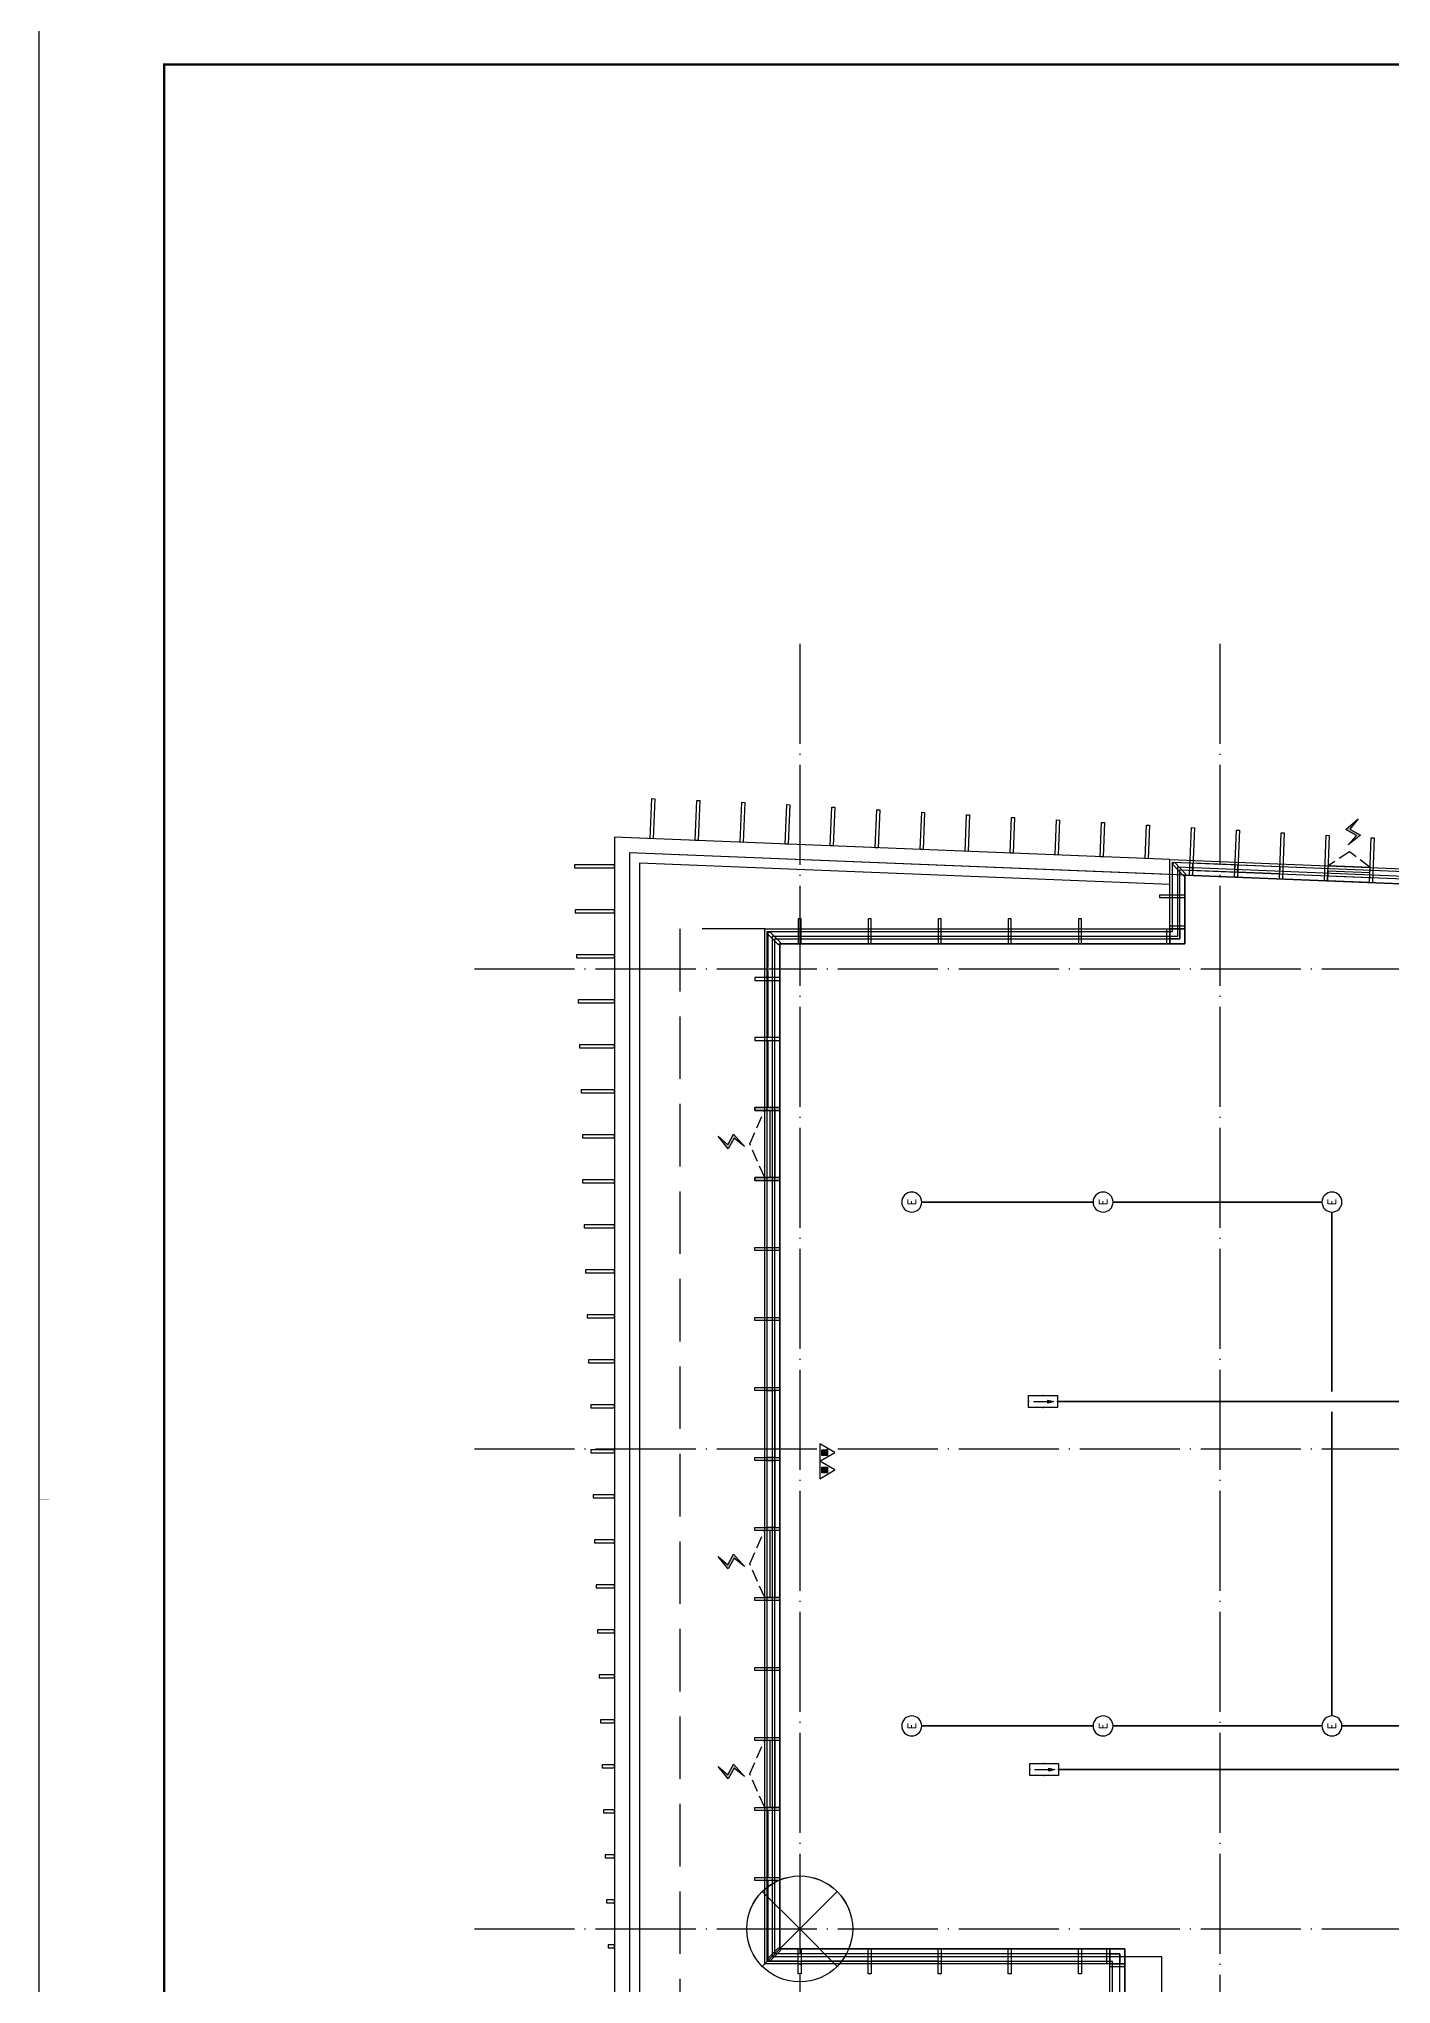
# Model space of a CAD drawing. Extents: x -2209072 to 495824, y -92434 to 572724.
# Drawn here: x 81831 to 108861, y 335519 to 374422 of the extents above; entities that cross this region are included whole.
import ezdxf
from ezdxf.enums import TextEntityAlignment as Align

# ---------------------------------------------------------------- set-up
doc = ezdxf.new("R2010")
doc.units = 0
doc.header["$LTSCALE"] = 1000
doc.header["$MEASUREMENT"] = 0
for name, pattern in [('6#7#幕墙$0$DASH', [0.35, 0.25, -0.1]), ('DASH', [0.35, 0.25, -0.1]), ('X-104 6#7#平面$0$104-1112 结构$0$$AUDIT_BAD_LTYPE1', [0]), ('X-104 6#7#平面$0$DOTE', [2.42, 2, -0.2, 0.02, -0.2])]:
    doc.linetypes.add(name, pattern=pattern)
doc.layers.get('0').update_dxf_attribs({"linetype": 'CONTINUOUS'})
doc.layers.get('Defpoints').update_dxf_attribs({"linetype": 'CONTINUOUS'})
doc.layers.add('6#7#幕墙$0$04-不打印_辅助线', color=165, linetype='CONTINUOUS', plot=False)
doc.layers.add('X-104 6#7#平面$0$04-不打印_辅助线', color=165, linetype='CONTINUOUS', plot=False)
for name, color, linetype in [('6#7#幕墙$0$04-电动窗', 1, 'CONTINUOUS'), ('6#7#幕墙$0$A-C_玻璃幕墙', 140, 'CONTINUOUS'), ('6#7#幕墙$0$A-C_窗', 140, 'CONTINUOUS'), ('6#7#幕墙$0$A-O_屋面', 201, 'CONTINUOUS'), ('6#7#幕墙$0$A-TECH_结构', 21, 'CONTINUOUS'), ('6#7#幕墙$0$A-金属背板', 30, 'CONTINUOUS'), ('EQUIP-照明', 3, 'CONTINUOUS'), ('WIRE-应急', 2, 'DASH'), ('X-104 6#7#平面$0$A-TECH_结构', 21, 'CONTINUOUS'), ('X-104 6#7#平面$0$A_AXIS-轴线', 36, 'X-104 6#7#平面$0$DOTE'), ('X-104 6#7#平面$0$EQUIP_消防-01', 7, 'CONTINUOUS'), ('X-104 6#7#平面$0$TWT_TEXT', 7, 'CONTINUOUS')]:
    doc.layers.add(name, color=color, linetype=linetype)
doc.layers.add('X-104 6#7#平面$0$000套内', color=226, linetype='CONTINUOUS', lineweight=30, plot=False)
doc.layers.get('X-104 6#7#平面$0$04-不打印_辅助线').off()
doc.styles.add('_TEL_DIM', font='SIMPLEX', dxfattribs={"width": 0.8, "height": 3.5, "bigfont": 'HZTXT'})

# ---------------------------------------------------------------- blocks, each defined once
blk = doc.blocks.new('$equip$00002540')
blk.add_hatch(color=256).paths.add_polyline_path([(0.24, 0.372), (0.24, 0.228), (0.528, 0.3)])
for p, q in [((-0.72, 0.6), (-0.72, 0)), ((0.72, 0.6), (-0.72, 0.6)), ((-0.72, 0), (0.72, 0)), ((0.24, 0.372), (0.24, 0.228)), ((0.528, 0.3), (0.24, 0.372)), ((0.24, 0.228), (0.528, 0.3)), ((0.72, 0), (0.72, 0.6))]:
    blk.add_line(p, q)
at = {"color": 7}
blk.add_line((-0.48, 0.3), (0.48, 0.3), dxfattribs=at)
at = {"const_width": 0.02}
blk.add_lwpolyline([(-0.72, 0.6), (-0.72, 0), (0.72, 0), (0.72, 0.6), (-0.72, 0.6), (-0.72, 0)], dxfattribs=at)
for p in [(-0.72, 0.3), (0, 0.6), (0, 0), (0.72, 0.3)]:
    blk.add_point(p)
at = {"color": 7, "style": '_TEL_DIM', "flags": 1}
blk.add_attdef('A', text='', height=0.00002, dxfattribs=at).set_placement((0, 0), align=Align.MIDDLE_CENTER)
blk = doc.blocks.new('$equip$00001838')
blk.add_circle((0, 0), 0.5)
at = {"color": 7, "style": '_TEL_DIM'}
blk.add_attdef('$TEXT$', text='', height=0.4, dxfattribs=at).set_placement((0, 0), align=Align.MIDDLE_CENTER)
at = {"color": 7, "style": '_TEL_DIM', "flags": 1}
blk.add_attdef('A', text='', height=0.00002, dxfattribs=at).set_placement((0, 0), align=Align.MIDDLE_CENTER)
blk = doc.blocks.new('图框-A1')
for points, const_width in [([(0, 0), (841, 0), (841, 594), (0, 594)], 0.05), ([(766, 584), (25, 584), (25, 10), (766, 10)], 0.5)]:
    blk.add_lwpolyline(points, close=True, dxfattribs=dict(const_width=const_width))
at = {"const_width": 0.05}
blk.add_lwpolyline([(0, 297), (2, 297)], dxfattribs=at)
blk = doc.blocks.new('X-104 6#7#平面$0$FDFSG')
at = {"layer": 'Defpoints'}
blk.add_lwpolyline([(-749, 749), (0, 0), (-749, -749), (749, 749), (0, 0), (749, -749)], dxfattribs=at)
blk.add_circle((0, 0), 1059, dxfattribs=at)
blk = doc.blocks.new('*U1303')
at = {"layer": 'X-104 6#7#平面$0$A_AXIS-轴线'}
for p, q in [((0, 25700), (0, -6500)), ((8400, 25700), (8400, -6500))]:
    blk.add_line(p, q, dxfattribs=at)
for points in [[(-6500, 19200), (53815, 19200)], [(-6500, 9600), (53815, 9600)], [(-6500, 0), (53815, 0)]]:
    blk.add_lwpolyline(points, dxfattribs=at)
at = {"layer": 'X-104 6#7#平面$0$04-不打印_辅助线'}
blk.add_blockref('X-104 6#7#平面$0$FDFSG', (0, 0), dxfattribs=at)
blk = doc.blocks.new('X-104 6#7#平面$0$fdsgfh')
at = {"layer": 'X-104 6#7#平面$0$A-TECH_结构'}
for points in [[(-42700, 139875), (-53800, 140318), (-53800, 116150), (-41850, 116150)], [(-5900, 139495), (-21500, 139049), (-21500, 138350), (-21300, 138350), (-21300, 132650), (-24000, 132650), (-24000, 138350), (-23600, 138350), (-23600, 139107), (-32900, 139481), (-32900, 132450), (-35600, 132450), (-35600, 138350), (-35400, 138350), (-35400, 139581), (-35400, 139581), (-42700, 139875), (-42700, 138500), (-50800, 138500), (-50800, 118400), (-43900, 118400), (-43900, 116150), (-5900, 116150)]]:
    blk.add_lwpolyline(points, dxfattribs=at)
blk = doc.blocks.new('*U1556')
at = {"layer": '6#7#幕墙$0$A-C_玻璃幕墙'}
blk.add_lwpolyline([(-250, 30), (250, 30), (250, -30), (-250, -30)], close=True, dxfattribs=at)
blk = doc.blocks.new('*U1557')
at = {"layer": '6#7#幕墙$0$A-C_玻璃幕墙', "color": 0, "linetype": 'ByBlock', "lineweight": -2, "transparency": 16777216}
for p in [(0, 4200), (0, 2800), (0, 1400), (0, 0)]:
    blk.add_blockref('*U1556', p, dxfattribs=at)
blk = doc.blocks.new('*U1558')
at = {"layer": '6#7#幕墙$0$A-C_玻璃幕墙'}
blk.add_lwpolyline([(-250, 30), (250, 30), (250, -30), (-250, -30)], close=True, dxfattribs=at)
blk = doc.blocks.new('*U1559')
at = {"layer": '6#7#幕墙$0$A-C_玻璃幕墙', "color": 0, "linetype": 'ByBlock', "lineweight": -2, "transparency": 16777216}
for p in [(0, 5600), (0, 4200), (0, 2800), (0, 1400), (0, 0)]:
    blk.add_blockref('*U1558', p, dxfattribs=at)
blk = doc.blocks.new('6#7#幕墙$0$FDFSG')
at = {"layer": 'Defpoints'}
blk.add_lwpolyline([(-749, 749), (0, 0), (-749, -749), (749, 749), (0, 0), (749, -749)], dxfattribs=at)
blk.add_circle((0, 0), 1059, dxfattribs=at)
blk = doc.blocks.new('*U1916')
at = {"layer": '6#7#幕墙$0$A-C_玻璃幕墙'}
blk.add_lwpolyline([(-30, 250), (30, 250), (30, -250), (-30, -250)], close=True, dxfattribs=at)
blk = doc.blocks.new('*U2044')
at = {"layer": '6#7#幕墙$0$A-C_玻璃幕墙'}
blk.add_lwpolyline([(-30, 250), (30, 250), (30, -250), (-30, -250)], close=True, dxfattribs=at)
blk = doc.blocks.new('6#7#幕墙$0$A$C57393C0F')
at = {"layer": '6#7#幕墙$0$A-金属背板'}
for points in [[(670, 20650), (670, 20640), (60, 20640), (60, 19930), (50, 19930), (50, 20650)], [(2070, 20650), (2070, 20640), (730, 20640), (730, 20650)], [(50, 19870), (60, 19870), (60, 18530), (50, 18530)], [(50, 18470), (60, 18470), (60, 17130), (50, 17130)], [(50, 3070), (60, 3070), (60, 1730), (50, 1730)], [(670, 60), (670, 50), (50, 50), (50, 1670), (60, 1670), (60, 60)], [(730, 50), (730, 60), (2070, 60), (2070, 50)], [(2130, 50), (2130, 60), (3470, 60), (3470, 50)]]:
    blk.add_lwpolyline(points, close=True, dxfattribs=at)
blk = doc.blocks.new('*U1672')
blk.add_lwpolyline([(-1360, 0), (-520, 0), (-520, -150), (-1360, -150)], close=True)
blk = doc.blocks.new('*U1585')
at = {"layer": '6#7#幕墙$0$A-C_玻璃幕墙', "rotation": 179.9999379632255}
for p in [(-1390, -75), (-490, -75)]:
    blk.add_blockref('*U1672', p, dxfattribs=at)
blk = doc.blocks.new('6#7#幕墙$0$900kaiqishan')
at = {"layer": '6#7#幕墙$0$04-电动窗'}
h = blk.add_hatch(color=1, dxfattribs=at)
h.dxf.hatch_style = 1
h.paths.add_polyline_path([(958, 485), (795, 680), (1016, 789), (777, 1018), (937, 802), (716, 693)])
at = {"layer": '6#7#幕墙$0$04-电动窗', "color": 1}
blk.add_lwpolyline([(958, 485), (795, 680), (1016, 789), (777, 1018), (937, 802), (716, 693), (958, 485)], close=True, dxfattribs=at)
at = {"layer": '6#7#幕墙$0$A-C_窗'}
for p, q in [((500, 50), (1340, 50)), ((500, -250), (500, 50)), ((1340, -250), (1340, 50)), ((1340, -50), (500, -50)), ((1340, -150), (500, -150)), ((500, -250), (1340, -250))]:
    blk.add_line(p, q, dxfattribs=at)
at = {"layer": '6#7#幕墙$0$A-C_窗', "linetype": '6#7#幕墙$0$DASH'}
blk.add_lwpolyline([(500, 50), (920, 350), (1340, 50)], dxfattribs=at)
blk = doc.blocks.new('*U1586')
at = {"layer": '6#7#幕墙$0$A-C_玻璃幕墙', "rotation": 179.9999379632255}
for p in [(-1390, -75), (-490, -75)]:
    blk.add_blockref('*U1672', p, dxfattribs=at)
blk = doc.blocks.new('*U1587')
at = {"color": 0, "linetype": 'ByBlock', "lineweight": -2, "transparency": 16777216}
blk.add_blockref('*U1586', (0, 0), dxfattribs=at)
blk = doc.blocks.new('6#7#幕墙$0$hjsdlkjshdjkshdkjsd')
at = {"layer": '6#7#幕墙$0$A-C_玻璃幕墙'}
for points in [[(104891, 417311), (104831, 417313), (104869, 418268), (104929, 418265)], [(105790, 417275), (105730, 417277), (105768, 418217), (105828, 418214)], [(106690, 417239), (106630, 417241), (106667, 418165), (106727, 418163)], [(107589, 417203), (107529, 417205), (107565, 418114), (107625, 418112)], [(108488, 417166), (108428, 417169), (108464, 418063), (108524, 418061)], [(109387, 417130), (109327, 417133), (109363, 418012), (109423, 418009)], [(110287, 417094), (110227, 417096), (110261, 417961), (110321, 417958)], [(111186, 417058), (111126, 417060), (111160, 417910), (111220, 417907)], [(112085, 417022), (112025, 417024), (112059, 417858), (112119, 417856)], [(139179, 417850), (139239, 417851), (139267, 416872), (139207, 416870)], [(140078, 417915), (140138, 417917), (140167, 416898), (140107, 416896)], [(140976, 417981), (141036, 417983), (141067, 416923), (141007, 416921)], [(112984, 416985), (112925, 416988), (112958, 417807), (113017, 417805)], [(113884, 416949), (113824, 416952), (113856, 417756), (113916, 417754)], [(114783, 416913), (114723, 416916), (114755, 417705), (114815, 417702)], [(115682, 416877), (115622, 416879), (115654, 417654), (115713, 417651)], [(116582, 416841), (116522, 416843), (116552, 417603), (116612, 417600)], [(117481, 416805), (117421, 416807), (117451, 417551), (117511, 417549)], [(118380, 416768), (118320, 416771), (118350, 417500), (118409, 417498)], [(119279, 416732), (119219, 416735), (119248, 417449), (119308, 417447)], [(133788, 417456), (133848, 417458), (133870, 416718), (133810, 416716)], [(134687, 417521), (134747, 417523), (134769, 416743), (134709, 416742)], [(135585, 417587), (135645, 417589), (135669, 416769), (135609, 416767)], [(136484, 417653), (136544, 417654), (136568, 416795), (136508, 416793)], [(137382, 417718), (137442, 417720), (137468, 416820), (137408, 416819)], [(138281, 417784), (138341, 417786), (138368, 416846), (138308, 416844)], [(120179, 416696), (120119, 416698), (120147, 417398), (120207, 417395)], [(121078, 416660), (121018, 416662), (121046, 417347), (121105, 417344)], [(121977, 416624), (121917, 416626), (121944, 417296), (122004, 417293)], [(122876, 416587), (122817, 416590), (122843, 417244), (122903, 417242)], [(123776, 416551), (123716, 416554), (123742, 417193), (123801, 417191)], [(124675, 416515), (124615, 416518), (124640, 417142), (124700, 417140)], [(125573, 416480), (125513, 416480), (125513, 417090), (125573, 417090)], [(128397, 417062), (128457, 417064), (128472, 416564), (128412, 416562)], [(129296, 417128), (129356, 417129), (129371, 416589), (129311, 416588)], [(130194, 417193), (130254, 417195), (130271, 416615), (130211, 416613)], [(131093, 417259), (131153, 417261), (131171, 416641), (131111, 416639)], [(131991, 417324), (132051, 417326), (132070, 416666), (132010, 416665)], [(132890, 417390), (132950, 417392), (132970, 416692), (132910, 416690)], [(126601, 416931), (126660, 416932), (126672, 416512), (126612, 416511)], [(127499, 416996), (127559, 416998), (127572, 416538), (127512, 416536)]]:
    blk.add_lwpolyline(points, close=True, dxfattribs=at)
at = {"layer": '6#7#幕墙$0$A-金属背板'}
for points in [[(111136, 417299), (111135, 417289), (110296, 417323), (110296, 417333)], [(112035, 417263), (112034, 417253), (111195, 417287), (111196, 417297)], [(126605, 416761), (126606, 416751), (125573, 416721), (125573, 416731)], [(127505, 416786), (127505, 416776), (126666, 416752), (126665, 416762)], [(130204, 416863), (130204, 416853), (129365, 416829), (129364, 416839)]]:
    blk.add_lwpolyline(points, close=True, dxfattribs=at)
at = {"color": 0, "linetype": 'ByBlock', "lineweight": -2, "transparency": 16777216, "rotation": 357.6961045850102}
blk.add_blockref('*U1585', (105767, 417451), dxfattribs=at)
for p, rotation in [((139232, 417046), 1.634701643922054), ((121954, 416800), 357.6961045850339)]:
    blk.add_blockref('*U1587', p, dxfattribs=dict(rotation=rotation))
at = {"layer": '6#7#幕墙$0$A-C_玻璃幕墙'}
for p, xscale, rotation in [((108938, 417398), -0.9999999999999998, 357.6978996523067), ((128904, 416826), -0.9999999999999988, 1.634602680336111), ((132503, 416929), -0.9999999999999988, 1.634602680336111)]:
    blk.add_blockref('6#7#幕墙$0$900kaiqishan', p, dxfattribs=dict(at, xscale=xscale, rotation=rotation))
for p, rotation in [((114267, 417034), 177.6960425482594), ((115167, 416998), 177.6978996523305), ((122361, 416708), 177.6978996523305), ((131548, 416752), 181.6346396071475), ((132447, 416777), 181.6346396071475)]:
    blk.add_blockref('*U1672', p, dxfattribs=dict(at, rotation=rotation))
blk = doc.blocks.new('6#7#幕墙$0$ZHAUNJIAOBAOWEN')
at = {"layer": '6#7#幕墙$0$A-C_玻璃幕墙'}
for points in [[(51040, -1350), (51100, -1350), (51100, -1650), (51040, -1650)], [(51400, -1290), (51400, -1350), (51100, -1350), (51100, -1290)]]:
    blk.add_lwpolyline(points, close=True, dxfattribs=at)
at = {"layer": '6#7#幕墙$0$A-C_窗'}
for points in [[(51100, -1350), (51400, -1350), (51400, -1650), (51100, -1650)], [(51150, -1400), (51150, -1350), (51300, -1350), (51300, -1550), (51100, -1550), (51100, -1400)]]:
    blk.add_lwpolyline(points, close=True, dxfattribs=at)
blk = doc.blocks.new('6#7#幕墙$0$A$C1B0437AB')
at = {"layer": '6#7#幕墙$0$A-C_窗', "rotation": 180}
blk.add_blockref('6#7#幕墙$0$ZHAUNJIAOBAOWEN', (51100, -1350), dxfattribs=at)
blk = doc.blocks.new('6#7#幕墙$0$$TCHSYS$WIN2D')
for p, q in [((-0.5, 0.5), (0.5, 0.5)), ((-0.5, 0.5), (-0.5, -0.5)), ((0.5, 0.5), (0.5, -0.5)), ((0.5, 0.167), (-0.5, 0.167)), ((0.5, -0.167), (-0.5, -0.167)), ((-0.5, -0.5), (0.5, -0.5))]:
    blk.add_line(p, q)
blk = doc.blocks.new('6#7#幕墙$0$开启扇')
at = {"layer": '6#7#幕墙$0$04-电动窗'}
h = blk.add_hatch(color=1, dxfattribs=at)
h.dxf.hatch_style = 1
h.paths.add_polyline_path([(822, 978), (651, 790), (867, 672), (619, 453), (788, 663), (571, 780)])
at = {"layer": '6#7#幕墙$0$04-电动窗', "color": 1}
blk.add_lwpolyline([(822, 978), (651, 790), (867, 672), (619, 453), (788, 663), (571, 780), (822, 978)], close=True, dxfattribs=at)
at = {"layer": '6#7#幕墙$0$A-C_窗', "linetype": '6#7#幕墙$0$DASH'}
blk.add_lwpolyline([(0, 50), (670, 350), (1340, 50)], dxfattribs=at)
at = {"layer": '6#7#幕墙$0$A-C_窗', "xscale": -1340, "yscale": 300, "zscale": 1340, "rotation": 180}
blk.add_blockref('6#7#幕墙$0$$TCHSYS$WIN2D', (670, -100), dxfattribs=at)
blk = doc.blocks.new('*U1938')
at = {"layer": '6#7#幕墙$0$A-C_玻璃幕墙', "rotation": 180}
blk.add_blockref('6#7#幕墙$0$开启扇', (670, 50), dxfattribs=at)
blk = doc.blocks.new('6#7#幕墙$0$ii')
blk.add_lwpolyline([(-1340, 0), (0, 0), (0, -150), (-1340, -150)], close=True)
blk = doc.blocks.new('6#7#幕墙')
at = {"layer": '6#7#幕墙$0$04-不打印_辅助线'}
blk.add_lwpolyline([(81834, 374910), (165934, 374910), (165934, 315510), (81834, 315510)], close=True, dxfattribs=at)
at = {"layer": '6#7#幕墙$0$A-C_玻璃幕墙'}
for points in [[(94112, 358425), (94052, 358428), (94084, 359227), (94144, 359225)], [(95011, 358389), (94951, 358392), (94983, 359191), (95043, 359189)], [(95910, 358353), (95850, 358355), (95883, 359155), (95943, 359152)], [(96810, 358317), (96750, 358319), (96782, 359109), (96841, 359106)], [(97709, 358281), (97649, 358283), (97680, 359057), (97740, 359055)], [(98608, 358244), (98548, 358247), (98579, 359006), (98639, 359004)], [(99507, 358208), (99448, 358211), (99478, 358955), (99537, 358953)], [(100407, 358172), (100347, 358174), (100376, 358904), (100436, 358901)], [(101306, 358136), (101246, 358138), (101275, 358853), (101335, 358850)], [(102205, 358100), (102145, 358102), (102174, 358801), (102233, 358799)], [(103105, 358063), (103045, 358066), (103072, 358750), (103132, 358748)], [(104004, 358027), (103944, 358030), (103971, 358699), (104031, 358697)], [(104440, 358010), (125545, 357161), (141840, 357626), (141840, 356872), (148440, 356872), (148440, 334972), (141840, 334972), (141840, 333672), (103240, 333672), (103240, 335922), (96340, 335922), (96340, 356622), (104440, 356622)], [(104490, 357958), (125544, 357111), (141790, 357574), (141790, 356822), (148390, 356822), (148390, 335022), (141790, 335022), (141790, 333722), (103290, 333722), (103290, 335972), (96390, 335972), (96390, 356572), (104490, 356572)], [(104533, 357956), (104761, 357719), (104719, 357676), (104491, 357914)], [(93340, 357842), (93340, 357902), (92540, 357902), (92540, 357842)], [(104640, 357802), (125544, 356961), (141640, 357420), (141640, 356672), (148240, 356672), (148240, 335172), (141640, 335172), (141640, 333872), (103440, 333872), (103440, 336122), (96540, 336122), (96540, 356422), (104640, 356422)], [(104240, 357302), (104740, 357302), (104740, 357242), (104240, 357242)], [(93340, 356942), (93340, 357002), (92550, 357002), (92550, 356942)], [(97010, 356322), (97070, 356322), (97070, 356822), (97010, 356822)], [(96433, 356572), (96661, 356344), (96619, 356301), (96390, 356530)], [(93340, 356042), (93340, 356102), (92580, 356102), (92580, 356042)], [(96140, 355592), (96640, 355592), (96640, 355652), (96140, 355652)], [(93340, 355142), (93340, 355202), (92610, 355202), (92610, 355142)], [(96140, 354392), (96640, 354392), (96640, 354452), (96140, 354452)], [(93340, 354242), (93340, 354302), (92640, 354302), (92640, 354242)], [(93340, 353342), (93340, 353402), (92670, 353402), (92670, 353342)], [(96140, 352992), (96640, 352992), (96640, 353052), (96140, 353052)], [(93340, 352442), (93340, 352502), (92700, 352502), (92700, 352442)], [(93340, 351542), (93340, 351602), (92700, 351602), (92700, 351542)], [(96140, 351592), (96640, 351592), (96640, 351652), (96140, 351652)], [(93340, 350642), (93340, 350702), (92730, 350702), (92730, 350642)], [(93340, 349742), (93340, 349802), (92760, 349802), (92760, 349742)], [(93340, 348842), (93340, 348902), (92790, 348902), (92790, 348842)], [(93340, 347942), (93340, 348002), (92820, 348002), (92820, 347942)], [(93340, 347042), (93340, 347102), (92867, 347102), (92867, 347042)], [(93340, 346142), (93340, 346202), (92867, 346202), (92867, 346142)], [(93340, 345242), (93340, 345302), (92910, 345302), (92910, 345242)], [(93340, 344342), (93340, 344402), (92940, 344402), (92940, 344342)], [(93340, 343442), (93340, 343502), (92970, 343502), (92970, 343442)], [(93340, 342542), (93340, 342602), (93000, 342602), (93000, 342542)], [(93340, 341642), (93340, 341702), (93030, 341702), (93030, 341642)], [(93340, 340742), (93340, 340802), (93060, 340802), (93060, 340742)], [(96140, 340452), (96640, 340452), (96640, 340392), (96140, 340392)], [(93340, 339842), (93340, 339902), (93090, 339902), (93090, 339842)], [(93340, 338942), (93340, 339002), (93120, 339002), (93120, 338942)], [(96140, 339052), (96640, 339052), (96640, 338992), (96140, 338992)], [(93340, 338042), (93340, 338102), (93150, 338102), (93150, 338042)], [(96140, 337652), (96640, 337652), (96640, 337592), (96140, 337592)], [(93340, 337142), (93340, 337202), (93180, 337202), (93180, 337142)], [(93340, 336242), (93340, 336302), (93210, 336302), (93210, 336242)], [(96433, 335972), (96661, 336201), (96619, 336244), (96390, 336015)], [(97010, 336222), (97070, 336222), (97070, 335722), (97010, 335722)]]:
    blk.add_lwpolyline(points, close=True, dxfattribs=at)
at = {"layer": '6#7#幕墙$0$A-O_屋面', "linetype": '6#7#幕墙$0$DASH', "ltscale": 5}
for p, q in [((94640, 356622), (94640, 331872)), ((96340, 356622), (94640, 356622))]:
    blk.add_line(p, q, dxfattribs=at)
at = {"layer": '6#7#幕墙$0$A-O_屋面'}
for points in [[(104440, 358009), (93340, 358456), (93340, 333672), (103240, 333672)], [(104440, 357709), (93640, 358144), (93640, 333972), (103240, 333972)], [(104438, 357509), (93840, 357936), (93840, 334172), (103240, 334172)]]:
    blk.add_lwpolyline(points, dxfattribs=at)
at = {"layer": '6#7#幕墙$0$A-TECH_结构'}
blk.add_lwpolyline([(104740, 357698), (125543, 356861), (141540, 357317), (141540, 356572), (148140, 356572), (148140, 335272), (141540, 335272), (141540, 333972), (103540, 333972), (103540, 336222), (96640, 336222), (96640, 356322), (104740, 356322)], close=True, dxfattribs=at)
at = {"color": 0, "linetype": 'ByBlock', "lineweight": -2, "transparency": 16777216, "extrusion": (0, 0, -1), "zscale": -1, "rotation": 180}
for p in [(-98440, 356572), (-99840, 356572), (-101240, 356572), (-102640, 356572)]:
    blk.add_blockref('*U2044', p, dxfattribs=at)
at = {"color": 0, "linetype": 'ByBlock', "lineweight": -2, "transparency": 16777216, "rotation": 270}
for p in [(96340, 352322), (96340, 343922), (96340, 339722)]:
    blk.add_blockref('*U1938', p, dxfattribs=at)
at = {"color": 0, "linetype": 'ByBlock', "lineweight": -2, "transparency": 16777216}
for p in [(98440, 335972), (99840, 335972), (101240, 335972), (102640, 335972)]:
    blk.add_blockref('*U1916', p, dxfattribs=at)
at = {"layer": '6#7#幕墙$0$04-不打印_辅助线'}
blk.add_blockref('6#7#幕墙$0$FDFSG', (97040, 336622), dxfattribs=at)
at = {"layer": '6#7#幕墙$0$A-C_玻璃幕墙'}
for name, p in [('*U1559', (96390, 347422)), ('*U1557', (96390, 341822))]:
    blk.add_blockref(name, p, dxfattribs=at)
at = {"layer": '6#7#幕墙$0$A-C_玻璃幕墙', "rotation": 90}
for p in [(96390, 347392), (96390, 345992)]:
    blk.add_blockref('6#7#幕墙$0$ii', p, dxfattribs=at)
at = {"layer": '6#7#幕墙$0$A-C_窗'}
for name, p in [('6#7#幕墙$0$hjsdlkjshdjkshdkjsd', (0, -59620)), ('6#7#幕墙$0$A$C57393C0F', (96340, 335922))]:
    blk.add_blockref(name, p, dxfattribs=at)
for p, rotation in [((104440, 356622), 180), ((103240, 335922), 270)]:
    blk.add_blockref('6#7#幕墙$0$A$C1B0437AB', p, dxfattribs=dict(at, rotation=rotation))
blk = doc.blocks.new('X-104 6#7#平面$0$$TWTSYS$00000546')
h = blk.add_hatch()
h.set_pattern_fill('ANSI31', color=256, scale=200, style=0)
h.set_pattern_definition([(45, (-38543.802, -6670.83), (-17.67767, 17.67767), [])])
h.paths.add_polyline_path([(-65, 174), (65, 174), (65, 44), (-65, 44)])
for points in [[(0, 344), (-198, 0), (198, 0)], [(-65, 174), (65, 174), (65, 44), (-65, 44)]]:
    blk.add_lwpolyline(points, close=True)
blk = doc.blocks.new('X-104 6#7#平面$0$灭火器1')
at = {"layer": 'X-104 6#7#平面$0$EQUIP_消防-01', "xscale": 0.88, "yscale": 0.88, "zscale": 0.88, "rotation": 270}
for p in [(283402, 14626), (283402, 14277)]:
    blk.add_blockref('X-104 6#7#平面$0$$TWTSYS$00000546', p, dxfattribs=at)
blk = doc.blocks.new('X-104 6#7#平面$0$A$C61334207')
at = {"layer": 'X-104 6#7#平面$0$TWT_TEXT', "linetype": 'ByBlock'}
blk.add_blockref('X-104 6#7#平面$0$灭火器1', (-185960, 331524), dxfattribs=at)
blk = doc.blocks.new('X-104 6#7#平面')
at = {"layer": 'X-104 6#7#平面$0$000套内'}
blk.add_lwpolyline([(141690, 356723), (141690, 357471), (133840, 357247), (133840, 348223), (133840, 348223), (133840, 348223), (133840, 346223), (110740, 346223), (110740, 348223), (110740, 357606), (104590, 357854), (104590, 356473), (96490, 356473), (96490, 336073), (104270, 336073), (104270, 333823), (141690, 333823), (141690, 335123), (148290, 335123), (148290, 356723)], close=True, dxfattribs=at)
at = {"linetype": 'X-104 6#7#平面$0$104-1112 结构$0$$AUDIT_BAD_LTYPE1'}
blk.add_blockref('X-104 6#7#平面$0$A$C61334207', (0, 0), dxfattribs=at)
for name, p in [('6#7#幕墙', (0, 0)), ('*U1303', (97040, 336623))]:
    blk.add_blockref(name, p)
at = {"xscale": 100, "yscale": 100, "zscale": 100}
blk.add_blockref('图框-A1', (81834, 315511), dxfattribs=at)
at = {"layer": 'X-104 6#7#平面$0$A-TECH_结构'}
blk.add_blockref('X-104 6#7#平面$0$fdsgfh', (147440, 217823), dxfattribs=at)

msp = doc.modelspace()

# ---------------------------------------------------------------- linework, layer by layer
at = {"layer": 'WIRE-应急', "linetype": 'DASH', "const_width": 35}
for points in [[(102904, 351159), (99479, 351159)], [(107479, 351159), (103304, 351159)], [(107679, 350959), (107679, 347369)], [(110270, 347169), (102192, 347169)], [(107679, 346969), (107679, 340882)], [(102904, 340682), (99479, 340682)], [(107479, 340682), (103304, 340682)], [(111304, 340682), (107879, 340682)], [(102214, 339809), (109936, 339809)]]:
    msp.add_lwpolyline(points, dxfattribs=at)

# ---------------------------------------------------------------- block references
msp.add_blockref('X-104 6#7#平面', (0, 0))
at = {"layer": 'EQUIP-照明'}
ref = msp.add_blockref('$equip$00001838', (99279, 351159), dxfattribs=dict(at, xscale=-400, yscale=400, zscale=400, rotation=270))
ref.add_attrib('$TEXT$', 'E', dxfattribs={"layer": '0', "color": 7, "height": 160, "rotation": 90, "style": '_TEL_DIM'}).set_placement((99279, 351159), align=Align.MIDDLE_CENTER)
ref = msp.add_blockref('$equip$00001838', (103104, 351159), dxfattribs=dict(at, xscale=-400, yscale=400, zscale=400, rotation=270))
ref.add_attrib('$TEXT$', 'E', dxfattribs={"layer": '0', "color": 7, "height": 160, "rotation": 90, "style": '_TEL_DIM'}).set_placement((103104, 351159), align=Align.MIDDLE_CENTER)
ref = msp.add_blockref('$equip$00001838', (107679, 351159), dxfattribs=dict(at, xscale=-400, yscale=400, zscale=400, rotation=270))
ref.add_attrib('$TEXT$', 'E', dxfattribs={"layer": '0', "color": 7, "height": 160, "rotation": 90, "style": '_TEL_DIM'}).set_placement((107679, 351159), align=Align.MIDDLE_CENTER)
at = {"layer": 'EQUIP-照明', "xscale": -400, "yscale": 400, "zscale": 400, "rotation": 180}
for p in [(101904, 347289), (101926, 339929)]:
    msp.add_blockref('$equip$00002540', p, dxfattribs=at)
at = {"layer": 'EQUIP-照明'}
ref = msp.add_blockref('$equip$00001838', (99279, 340682), dxfattribs=dict(at, xscale=-400, yscale=400, zscale=400, rotation=270))
ref.add_attrib('$TEXT$', 'E', dxfattribs={"layer": '0', "color": 7, "height": 160, "rotation": 90, "style": '_TEL_DIM'}).set_placement((99279, 340682), align=Align.MIDDLE_CENTER)
ref = msp.add_blockref('$equip$00001838', (103104, 340682), dxfattribs=dict(at, xscale=-400, yscale=400, zscale=400, rotation=270))
ref.add_attrib('$TEXT$', 'E', dxfattribs={"layer": '0', "color": 7, "height": 160, "rotation": 90, "style": '_TEL_DIM'}).set_placement((103104, 340682), align=Align.MIDDLE_CENTER)
ref = msp.add_blockref('$equip$00001838', (107679, 340682), dxfattribs=dict(at, xscale=-400, yscale=400, zscale=400, rotation=270))
ref.add_attrib('$TEXT$', 'E', dxfattribs={"layer": '0', "color": 7, "height": 160, "rotation": 90, "style": '_TEL_DIM'}).set_placement((107679, 340682), align=Align.MIDDLE_CENTER)

doc.saveas('drawing.dxf')
